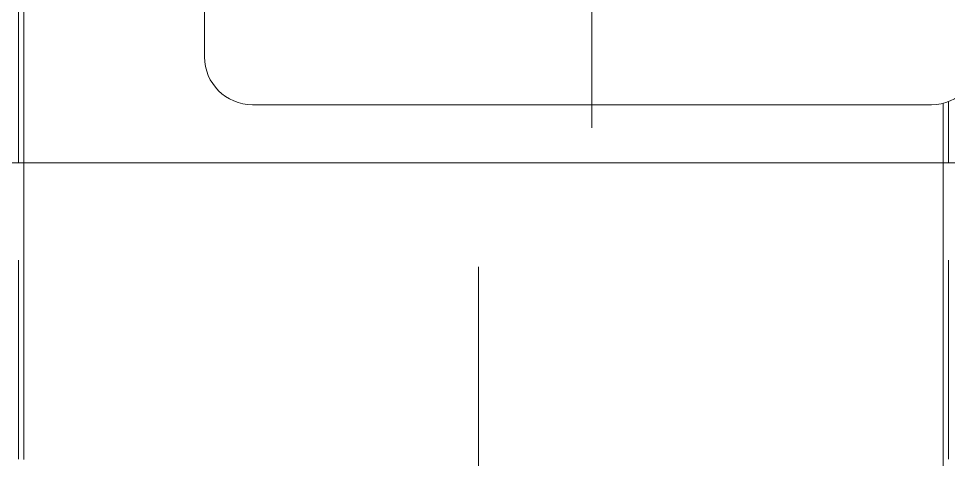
# Model space of a CAD drawing. Extents: x -965262 to 1142518, y -357520 to 71675.
# Drawn here: x -852648.3 to -852288.3, y -91868.5 to -91698.1 of the extents above; entities that cross this region are included whole.
import ezdxf

# ---------------------------------------------------------------- set-up
doc = ezdxf.new("R2010")
doc.units = 0
doc.header["$LTSCALE"] = 10
doc.layers.get('0').update_dxf_attribs({"linetype": 'CONTINUOUS', "lineweight": 30})
doc.layers.add('Оборудование', color=7, linetype='CONTINUOUS', lineweight=30)

msp = doc.modelspace()

# ---------------------------------------------------------------- hatches: boundary and pattern name
at = {"lineweight": 30, "true_color": 0x1b8828}
h = msp.add_hatch(color=106, dxfattribs=at)
h.dxf.hatch_style = 1
h.paths.add_polyline_path([(-851459.79, -90277.67), (-853359.79, -90277.67), (-853359.79, -94944.84), (-851459.79, -94944.84)])
h.paths.add_polyline_path([(-851559.79, -94844.84), (-853259.79, -94844.84), (-853259.79, -90344.85), (-851559.79, -90344.85)], flags=16)

# ---------------------------------------------------------------- linework, layer by layer
at = {"layer": 'Оборудование', "color": 7, "linetype": 'Continuous', "lineweight": 0}
for p, q in [((-852426.29, -90433.34, -2902.58), (-852426.29, -91740.24, -2902.58)), ((-853035.65, -91753.84, -2902.58), (-851839.67, -91753.84, -2902.58)), ((-852470.29, -91794.02, -2902.58), (-852470.29, -93102.84, -2902.58))]:
    msp.add_line(p, q, dxfattribs=at)
at = {"layer": 'Оборудование', "color": 7, "lineweight": 0}
for p, q in [((-852648.29, -91639.32, -2902.58), (-852648.29, -91753.84, -2902.58)), ((-852646.29, -91716.25, -2902.58), (-852646.29, -91639.21, -2902.58)), ((-852576.29, -91712.84, -2902.58), (-852576.29, -91694.34, -2902.58)), ((-852646.29, -91791.43, -2902.58), (-852646.29, -91716.25, -2902.58)), ((-852294.79, -91731.34, -2902.58), (-852557.79, -91731.34, -2902.58)), ((-852290.29, -91957.04, -2902.58), (-852290.29, -91730.78, -2902.58)), ((-852288.29, -91730.16, -2902.58), (-852288.29, -91753.84, -2902.58)), ((-852646.29, -91868.46, -2902.58), (-852646.29, -91753.84, -2902.58)), ((-852290.29, -91868.46, -2902.58), (-852290.29, -91753.84, -2902.58)), ((-852648.29, -91791.39, -2902.58), (-852648.29, -91868.35, -2902.58)), ((-852288.29, -91791.39, -2902.58), (-852288.29, -91868.35, -2902.58)), ((-852646.29, -91837.88, -2902.58), (-852646.29, -91825.23, -2902.58))]:
    msp.add_line(p, q, dxfattribs=at)
for centre, start, end in [((-852557.79, -91712.84, -2902.58), 180, 270), ((-852294.79, -91712.84, -2902.58), 270, 0)]:
    msp.add_arc(centre, 18.5, start, end, dxfattribs=at)

doc.saveas('drawing.dxf')
